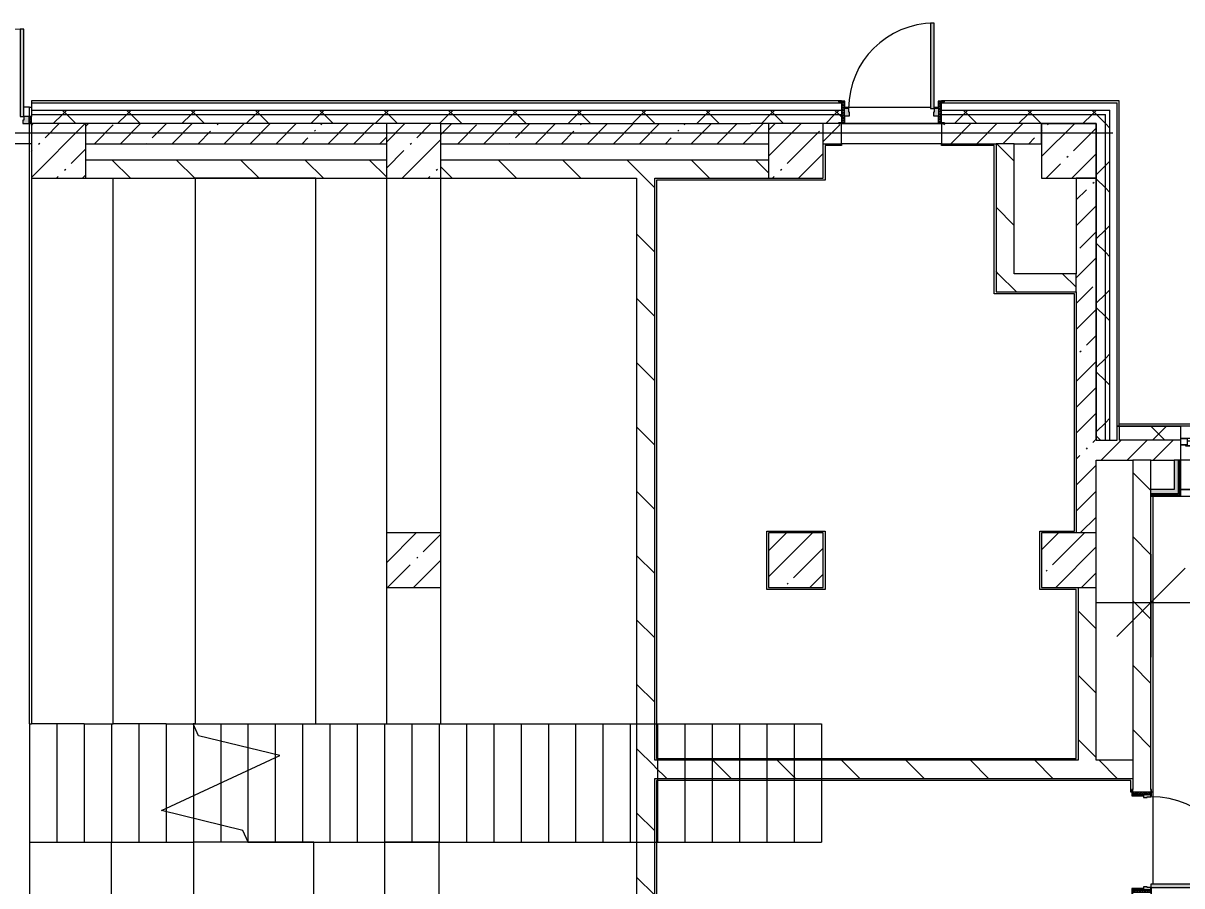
# Model space of a CAD drawing. Header units: millimetres. Extents: x 81459 to 274965, y -8553 to 29000.
# Drawn here: x 169579 to 182309, y 18720 to 28205 of the extents above; entities that cross this region are included whole.
import ezdxf

# ---------------------------------------------------------------- set-up
doc = ezdxf.new("R2010")
doc.units = ezdxf.units.MM
for name, color, linetype, lineweight in [('A-ANNO-DIMS', 7, 'Continuous', 9), ('A-ANNO-DIMS-500', 7, 'Continuous', 9), ('A-GLAZ-3', 7, 'Continuous', 5), ('A-WALL', 7, 'Continuous', 9), ('A-WALL-4', 7, 'Continuous', 5), ('I-WALL-3', 7, 'Continuous', 5), ('S-COLS-1', 7, 'Continuous', 5), ('S-STRS-2', 7, 'Continuous', 5), ('S-STRS-MBND-1', 7, 'Continuous', 5), ('Оси', 7, 'Continuous', 9)]:
    doc.layers.add(name, color=color, linetype=linetype, lineweight=lineweight)
for name, color, linetype, lineweight, true_color in [('A-DOOR-6', 7, 'Continuous', 5, 0xe2e2e2), ('A-DOOR-7', 7, 'Continuous', 5, 0xaaaaaa), ('A-DOOR-FRAM-4', 7, 'Continuous', 5, 0xe2e2e2), ('A-DOOR-FRAM-5', 7, 'Continuous', 5, 0xaaaaaa), ('A-FLOR-2', 7, 'Continuous', 5, 0xaaaaaa), ('I-WALL-1', 7, 'Continuous', 5, 0xe7e7e7), ('I-WALL-2', 7, 'Continuous', 9, 0xe7e7e7)]:
    doc.layers.add(name, color=color, linetype=linetype, lineweight=lineweight, true_color=true_color)
doc.styles.add('ISOCPEUR_1', font='isocpeur.ttf', dxfattribs={"width": 0.9, "height": 1000})
doc.dimstyles.new('ISO-2_0_0_9К_Средний_округл2', dxfattribs={"dimscale": 304.8, "dimtxt": 995.981176, "dimasz": 2.46063, "dimexe": 1.968504, "dimexo": 0, "dimgap": 0, "dimtad": 1, "dimdec": 0, "dimrnd": 10, "dimzin": 0, "dimdsep": 46, "dimtxsty": 'ISOCPEUR_1', "dimblk1": 'OBLIQUE', "dimblk2": 'OBLIQUE', "dimsah": 1, "dimcen": 0.09, "dimdle": 1.968504, "dimazin": 0, "dimtfac": 1, "dimtdec": 4, "dimtix": 1, "dimtmove": 0, "dimatfit": 3, "dimfxl": 1, "dimtvp": 1, "dimtolj": 1, "dimtzin": 0, "dimarcsym": 2})
pattern_1 = [(45, (147759.1, 0), (-285.123, 285.123), []), (45, (148044.2, 0), (-285.123, 285.123), [504.031, -100.806, 16.764, -84.042])]
pattern_2 = [(135, (147759.1, 0), (-353.5534, -353.5534), [])]
pattern_3 = [(45, (147759.1, 0), (-353.5534, 353.5534), []), (135, (147759.1, 0), (-353.5534, -353.5534), [])]
pattern_4 = [(45, (147759.1, 0), (-530.33, 530.33), []), (135, (147759.1, 0), (-530.33, -530.33), [])]

# ---------------------------------------------------------------- blocks, each defined once
blk = doc.blocks.new('BSC_Колонна _Прямоугольная - 600х600-V31-1_7_3_птичка')
at = {"layer": 'S-COLS-1'}
h = blk.add_hatch(dxfattribs=at)
h.set_pattern_fill('FP_58', color=256, style=0, pattern_type=2)
h.set_pattern_definition([(45, (-26110, -26800), (-285.123, 285.123), []), (45, (-25824.88, -26800), (-285.123, 285.123), [504.031, -100.806, 16.764, -84.042])])
h.paths.add_polyline_path([(300, -300), (300, 300), (-300, 300), (-300, -300), (-208, -300)])
for p, q in [((300, 300), (-300, 300)), ((-300, 300), (-300, -300)), ((300, -300), (300, 300)), ((-300, -300), (300, -300))]:
    blk.add_line(p, q, dxfattribs=at)
blk = doc.blocks.new('BSC_Колонна _Прямоугольная - 600х600-V63-1_7_3_птичка')
at = {"layer": 'S-COLS-1'}
h = blk.add_hatch(dxfattribs=at)
h.set_pattern_fill('FP_95', color=256, style=0, pattern_type=2)
h.set_pattern_definition([(45, (-30310, -26800), (-285.123, 285.123), []), (45, (-30024.88, -26800), (-285.123, 285.123), [504.031, -100.806, 16.764, -84.042])])
h.paths.add_polyline_path([(-300, -300), (300, -300), (300, 300), (-300, 300), (-300, 80)])
for p, q in [((300, 300), (-300, 300)), ((-300, 300), (-300, -300)), ((300, -300), (300, 300)), ((-300, -300), (300, -300))]:
    blk.add_line(p, q, dxfattribs=at)
blk = doc.blocks.new('BSC_Колонна _Прямоугольная - 600х600-V87-1_7_3_птичка')
at = {"layer": 'S-COLS-1'}
h = blk.add_hatch(dxfattribs=at)
h.set_pattern_fill('FP_106', color=256, style=0, pattern_type=2)
h.set_pattern_definition([(45, (-22210, -26800), (-285.123, 285.123), []), (45, (-21924.88, -26800), (-285.123, 285.123), [504.031, -100.806, 16.764, -84.042])])
h.paths.add_polyline_path([(-300, -300), (300, -300), (300, 300), (-300, 300), (-300, -100)])
for p, q in [((300, 300), (-300, 300)), ((-300, 300), (-300, -300)), ((300, -300), (300, 300)), ((-300, -300), (300, -300))]:
    blk.add_line(p, q, dxfattribs=at)
blk = doc.blocks.new('120_Окно_СКБ_2Ст - 120_Окно_СКБ_2Ст 3100х2500 _мал_створка слева_-V97-1_7_3_птичка')
at = {"layer": 'A-GLAZ-3'}
for p, q in [((-1550, -127), (-1550, -57)), ((-1550, -57), (-1480, -57)), ((1550, -57), (-1550, -57)), ((-1480, -127), (-1550, -127)), ((-1550, -127), (-1500, -127)), ((-1480, -127), (-1500, -127)), ((-1500, -127), (-1500, -137)), ((-1480, -57), (-1480, -127)), ((650, -87), (-1480, -87)), ((-1480, -87), (-1480, -127)), ((-1430, -137), (-1430, -87)), ((-1430, -107), (600, -107)), ((600, -117), (-1430, -117)), ((600, -137), (600, -87)), ((650, -127), (650, -57)), ((650, -57), (720, -57)), ((650, -127), (650, -87)), ((720, -127), (650, -127)), ((670, -127), (650, -127)), ((670, -127), (700, -127)), ((670, -137), (670, -127)), ((720, -127), (700, -127)), ((700, -127), (700, -137)), ((720, -57), (720, -127)), ((1480, -87), (720, -87)), ((720, -87), (720, -127)), ((770, -137), (770, -87)), ((770, -107), (1430, -107)), ((1430, -117), (770, -117)), ((1430, -137), (1430, -87)), ((1480, -127), (1480, -57)), ((1480, -57), (1550, -57)), ((1480, -127), (1480, -87)), ((1550, -127), (1480, -127)), ((1500, -127), (1480, -127)), ((1500, -127), (1550, -127)), ((1500, -137), (1500, -127)), ((1550, -57), (1550, -127)), ((-1500, -137), (670, -137)), ((670, -137), (-1500, -137)), ((700, -137), (1500, -137)), ((1500, -137), (700, -137))]:
    blk.add_line(p, q, dxfattribs=at)
blk = doc.blocks.new('110_Дверь_СКБ_1Ст_Внутренняя1 - Д-4к_п__1100x2100h_Артистические EI30-23988509-1_7_3_птичка')
at = {"layer": 'A-DOOR-6'}
h = blk.add_hatch(color=256, dxfattribs=at)
h.paths.add_polyline_path([(537.5, 20), (537.5, 100), (512.5, 100), (512.5, 60), (502.5, 60), (502.5, 20), (522.5, 20)])
h.paths.add_polyline_path([(-477.5, 60), (-487.5, 60), (-487.5, 100), (-512.5, 100), (-512.5, 20), (-477.5, 20), (-477.5, 44)])
at = {"layer": 'A-DOOR-7'}
h = blk.add_hatch(dxfattribs=at)
h.set_pattern_fill('FP_91', color=256, style=0, pattern_type=2)
h.set_pattern_definition([(135, (1751.41, 164.685), (-14.14214, -14.14214), []), (225, (1751.41, 164.685), (14.14214, -14.14214), [])])
h.paths.add_polyline_path([(562.5, 100), (537.5, 100), (537.5, -100), (562.5, -100), (562.5, -72.6)])
at = {"layer": 'A-DOOR-FRAM-4'}
for points in [[(512.5, 156.8), (512.5, 1100), (472.5, 1100), (472.5, 100), (512.5, 100), (512.5, 120)], [(-497.5, 100), (-497.5, 108), (-567.5, 108), (-567.5, 100), (-512.5, 100)], [(-497.5, -72.6), (-497.5, 20), (-512.5, 20), (-512.5, -100), (-497.5, -100)], [(592.5, 108), (522.5, 108), (522.5, 100), (592.5, 100)], [(537.5, -100), (537.5, 20), (522.5, 20), (522.5, -100)], [(-497.5, -108), (-497.5, -100), (-567.5, -100), (-567.5, -108), (-512.5, -108)], [(592.5, -100), (522.5, -100), (522.5, -108), (592.5, -108)]]:
    blk.add_hatch(color=256, dxfattribs=at).paths.add_polyline_path(points)
at = {"layer": 'A-DOOR-FRAM-5'}
h = blk.add_hatch(dxfattribs=at)
h.set_pattern_fill('FP_92', color=256, style=0, pattern_type=2)
h.set_pattern_definition([(45, (-371.384, 164.685), (-14.1421, 14.1421), []), (135, (-371.384, 164.685), (-14.1421, -14.1421), [])])
h.paths.add_polyline_path([(-512.5, -100), (-512.5, 100), (-537.5, 100), (-537.5, -100)])
at = {"layer": 'A-DOOR-7'}
for p, q in [((512.5, 1100), (472.5, 1100)), ((472.5, 1100), (472.5, 100)), ((512.5, 100), (512.5, 1100)), ((472.5, 100), (512.5, 100))]:
    blk.add_line(p, q, dxfattribs=at)
blk.add_arc((512.5, 100), 1000, 90, 180, dxfattribs=at)
at = {"layer": 'A-DOOR-FRAM-5'}
for p, q in [((-497.5, 108), (-567.5, 108)), ((-567.5, 108), (-567.5, 100)), ((-567.5, 100), (-497.5, 100)), ((-512.5, 100), (-537.5, 100)), ((-537.5, 100), (-537.5, -100)), ((-487.5, 100), (-512.5, 100)), ((-512.5, 100), (-512.5, 20)), ((-512.5, -100), (-512.5, 100)), ((-497.5, 100), (-512.5, 100)), ((-512.5, 100), (-512.5, 99)), ((-512.5, 99), (-497.5, 99)), ((-512.5, 20), (-477.5, 20)), ((-497.5, 20), (-512.5, 20)), ((-512.5, 20), (-512.5, -100)), ((-497.5, 100), (-497.5, 108)), ((-497.5, 99), (-497.5, 100)), ((-497.5, -100), (-497.5, 20)), ((-487.5, 60), (-487.5, 100)), ((-477.5, 60), (-487.5, 60)), ((-477.5, 20), (-477.5, 60)), ((512.5, 60), (502.5, 60)), ((502.5, 60), (502.5, 20)), ((502.5, 20), (537.5, 20)), ((512.5, 100), (512.5, 60)), ((537.5, 100), (512.5, 100)), ((592.5, 108), (522.5, 108)), ((522.5, 108), (522.5, 100)), ((537.5, 100), (522.5, 100)), ((522.5, 100), (522.5, 99)), ((522.5, 100), (592.5, 100)), ((522.5, 99), (537.5, 99)), ((537.5, 20), (522.5, 20)), ((522.5, 20), (522.5, -100)), ((537.5, 20), (537.5, 100)), ((562.5, 100), (537.5, 100)), ((537.5, 100), (537.5, -100)), ((537.5, 99), (537.5, 100)), ((537.5, -100), (537.5, 20)), ((562.5, -100), (562.5, 100)), ((592.5, 100), (592.5, 108)), ((-497.5, -100), (-567.5, -100)), ((-567.5, -100), (-567.5, -108)), ((-567.5, -108), (-497.5, -108)), ((-537.5, -100), (-512.5, -100)), ((-512.5, -100), (-497.5, -100)), ((-497.5, -108), (-497.5, -100)), ((522.5, -100), (537.5, -100)), ((592.5, -100), (522.5, -100)), ((522.5, -100), (522.5, -108)), ((522.5, -108), (592.5, -108)), ((537.5, -100), (562.5, -100)), ((592.5, -108), (592.5, -100))]:
    blk.add_line(p, q, dxfattribs=at)
blk = doc.blocks.new('Перекрытия 3 - Перекрытия 4-20977624-1_7_3_птичка')
at = {"layer": 'S-STRS-2'}
for p, q in [((21910, 26500), (21910, 20500)), ((22810, 20500), (22810, 26500)), ((25034, 26500), (23710, 26500)), ((23710, 26500), (23710, 20500)), ((25034, 20500), (25034, 26500)), ((25810, 26500), (25810, 22600)), ((26410, 22600), (26410, 26500)), ((25810, 22000), (25810, 20500)), ((26410, 20500), (26410, 22000)), ((22490, 20500), (21910, 20500)), ((23390, 20500), (22810, 20500)), ((23710, 20500), (23687, 20500)), ((23710, 20500), (25034, 20500)), ((25810, 20500), (26410, 20500))]:
    blk.add_line(p, q, dxfattribs=at)
blk = doc.blocks.new('110_Дверь_СКБ_1Ст_Наружная - ДН-2д_л__ Дверь из подвала ЛК _900 мм в свету_ 3300 фрамуга метал-22954314-1_7_3_птичка')
at = {"layer": 'A-DOOR-6'}
h = blk.add_hatch(color=256, dxfattribs=at)
h.paths.add_polyline_path([(-492, 30), (-492, 113), (-562, 113), (-562, 105), (-500, 105), (-500, 30)])
h.paths.add_polyline_path([(540, 30), (540, 105), (601, 105), (601, 113), (532, 113), (532, 30)])
h = blk.add_hatch(color=256, dxfattribs=at)
h.paths.add_polyline_path([(540, -50), (540, 30), (489, 30), (489, -10), (480, -10), (480, -50), (489, -50)])
h.paths.add_polyline_path([(-450, -50), (-440, -50), (-440, -10), (-450, -10), (-450, 30), (-500, 30), (-500, -50)])
h = blk.add_hatch(color=256, dxfattribs=at)
h.paths.add_polyline_path([(-562, -133), (-492, -133), (-492, -50), (-500, -50), (-500, -125), (-562, -125)])
h.paths.add_polyline_path([(601, -133), (601, -125), (540, -125), (540, -50), (532, -50), (532, -133), (570, -133)])
at = {"layer": 'A-DOOR-7'}
h = blk.add_hatch(dxfattribs=at)
h.set_pattern_fill('FP_122', color=256, style=0, pattern_type=2)
h.set_pattern_definition([(135, (1756.41, 179.685), (-14.14214, -14.14214), []), (225, (1756.41, 179.685), (14.14214, -14.14214), [])])
h.paths.add_polyline_path([(570, -125), (570, 105), (540, 105), (540, -125)])
at = {"layer": 'A-DOOR-FRAM-4'}
blk.add_hatch(color=256, dxfattribs=at).paths.add_polyline_path([(450, 30), (489, 30), (489, 970), (450, 970), (450, 45)])
at = {"layer": 'A-DOOR-FRAM-5'}
h = blk.add_hatch(dxfattribs=at)
h.set_pattern_fill('FP_123', color=256, style=0, pattern_type=2)
h.set_pattern_definition([(45, (-366.384, 179.685), (-14.1421, 14.1421), []), (135, (-366.384, 179.685), (-14.1421, -14.1421), [])])
h.paths.add_polyline_path([(-530, -125), (-500, -120), (-500, 105), (-530, 105), (-530, -119)])
at = {"layer": 'A-DOOR-7'}
for p, q in [((489, 970), (450, 970)), ((450, 970), (450, 30)), ((489, 30), (489, 970)), ((-492, 113), (-562, 113)), ((-562, 113), (-562, 105)), ((-562, 105), (-500, 105)), ((-500, 105), (-500, 30)), ((-500, 30), (-492, 30)), ((-492, 30), (-492, 113)), ((450, 30), (489, 30)), ((601, 113), (532, 113)), ((532, 113), (532, 30)), ((532, 30), (540, 30)), ((540, 30), (540, 105)), ((540, 105), (601, 105)), ((601, 105), (601, 113)), ((-562, -125), (-562, -133)), ((-500, -125), (-562, -125)), ((-492, -50), (-500, -50)), ((-500, -50), (-500, -125)), ((-492, -133), (-492, -50)), ((540, -50), (532, -50)), ((532, -50), (532, -133)), ((540, -125), (540, -50)), ((601, -125), (540, -125)), ((601, -133), (601, -125)), ((-562, -133), (-492, -133)), ((532, -133), (601, -133))]:
    blk.add_line(p, q, dxfattribs=at)
blk.add_arc((489, 30), 940, 90, 180, dxfattribs=at)
at = {"layer": 'A-DOOR-FRAM-5'}
for p, q in [((-500, 105), (-530, 105)), ((-530, 105), (-530, -125)), ((-500, -125), (-500, 105)), ((-450, 30), (-500, 30)), ((-500, 30), (-500, -50)), ((-450, -10), (-450, 30)), ((489, 30), (489, -10)), ((540, 30), (489, 30)), ((570, 105), (540, 105)), ((540, 105), (540, -125)), ((540, -50), (540, 30)), ((570, -125), (570, 105)), ((-530, -125), (-500, -125)), ((-500, -50), (-440, -50)), ((-440, -10), (-450, -10)), ((-440, -50), (-440, -10)), ((489, -10), (480, -10)), ((480, -10), (480, -50)), ((480, -50), (540, -50)), ((540, -125), (570, -125))]:
    blk.add_line(p, q, dxfattribs=at)
blk = doc.blocks.new('BSC_Колонна _Прямоугольная - 600х600-V106-1_7_3_птичка')
at = {"layer": 'S-COLS-1'}
h = blk.add_hatch(dxfattribs=at)
h.set_pattern_fill('FP_124', color=256, style=0, pattern_type=2)
h.set_pattern_definition([(45, (-33310, -22300), (-285.123, 285.123), []), (45, (-33024.88, -22300), (-285.123, 285.123), [504.031, -100.806, 16.764, -84.042])])
h.paths.add_polyline_path([(300, -300), (300, 300), (-300, 300), (-300, -300), (100, -300)])
for p, q in [((300, 300), (-300, 300)), ((-300, 300), (-300, -300)), ((300, -300), (300, 300)), ((-300, -300), (300, -300))]:
    blk.add_line(p, q, dxfattribs=at)
blk = doc.blocks.new('BSC_Колонна _Прямоугольная - 600х600-24272014-1_7_3_птичка')
at = {"layer": 'S-COLS-1'}
h = blk.add_hatch(dxfattribs=at)
h.set_pattern_fill('FP_136', color=256, style=0, pattern_type=2)
h.set_pattern_definition([(45, (-26110, -22300), (-285.123, 285.123), []), (45, (-25824.88, -22300), (-285.123, 285.123), [504.031, -100.806, 16.764, -84.042])])
h.paths.add_polyline_path([(-150, -300), (300, -300), (300, 300), (-300, 300), (-300, -300)])
for p, q in [((300, 300), (-300, 300)), ((-300, 300), (-300, -300)), ((300, -300), (300, 300)), ((-300, -300), (300, -300))]:
    blk.add_line(p, q, dxfattribs=at)
blk = doc.blocks.new('BSC_Колонна _Прямоугольная - 600х600-V147-1_7_3_птичка')
at = {"layer": 'S-COLS-1'}
h = blk.add_hatch(dxfattribs=at)
h.set_pattern_fill('FP_163', color=256, style=0, pattern_type=2)
h.set_pattern_definition([(45, (-30310, -22300), (-285.123, 285.123), []), (45, (-30024.88, -22300), (-285.123, 285.123), [504.031, -100.806, 16.764, -84.042])])
h.paths.add_polyline_path([(-300, -300), (300, -300), (300, 300), (-300, 300), (-300, -289)])
for p, q in [((300, 300), (-300, 300)), ((-300, 300), (-300, -300)), ((300, -300), (300, 300)), ((-300, -300), (300, -300))]:
    blk.add_line(p, q, dxfattribs=at)
blk = doc.blocks.new('110_Дверь_СКБ_2Ст_Наружная - ДН-1_л_ Двухстворчатая 1450 х3300 _h_ в свету с верхним остеклением-23567691-1_7_3_птичка')
at = {"layer": 'A-DOOR-6'}
for points in [[(785, -45), (785, 915), (745, 915), (745, -45)], [(-705, -45), (-705, 525), (-745, 525), (-745, -45)]]:
    blk.add_hatch(color=256, dxfattribs=at).paths.add_polyline_path(points)
h = blk.add_hatch(color=256, dxfattribs=at)
h.paths.add_polyline_path([(785, -125), (845, -125), (845, -45), (785, -45), (785, -85), (775, -85), (775, -125)])
h.paths.add_polyline_path([(-805, -125), (-735, -125), (-735, -85), (-745, -85), (-745, -45), (-805, -45), (-805, -51)])
at = {"layer": 'A-DOOR-7'}
h = blk.add_hatch(dxfattribs=at)
h.set_pattern_fill('FP_165', color=256, style=0, pattern_type=2)
h.set_pattern_definition([(135, (1501.41, 189.685), (-14.14214, -14.14214), []), (225, (1501.41, 189.685), (14.14214, -14.14214), [])])
h.paths.add_polyline_path([(845, -125), (870, -125), (870, -45), (845, -45), (845, -85)])
at = {"layer": 'A-DOOR-FRAM-5'}
h = blk.add_hatch(dxfattribs=at)
h.set_pattern_fill('FP_166', color=256, style=0, pattern_type=2)
h.set_pattern_definition([(45, (-621.384, 189.685), (-14.1421, 14.1421), []), (135, (-621.384, 189.685), (-14.1421, -14.1421), [])])
h.paths.add_polyline_path([(-805, -125), (-811, -45), (-830, -51), (-830, -125), (-811, -125)])
at = {"layer": 'A-DOOR-7'}
for p, q in [((785, 915), (745, 915)), ((745, 915), (745, -45)), ((785, -45), (785, 915)), ((-745, 525), (-745, -45)), ((-705, 525), (-745, 525)), ((-705, -45), (-705, 525)), ((-745, -45), (-705, -45)), ((745, -45), (785, -45))]:
    blk.add_line(p, q, dxfattribs=at)
for centre, radius, start, end in [((785, -45), 960, 90, 180), ((-745, -45), 570, 0, 90)]:
    blk.add_arc(centre, radius, start, end, dxfattribs=at)
at = {"layer": 'A-DOOR-FRAM-5'}
for p, q in [((-805, -45), (-830, -45)), ((-830, -45), (-830, -125)), ((-830, -125), (-805, -125)), ((-745, -45), (-805, -45)), ((-805, -45), (-805, -125)), ((-805, -125), (-805, -45)), ((-805, -125), (-735, -125)), ((-745, -85), (-745, -45)), ((-735, -85), (-745, -85)), ((-735, -125), (-735, -85)), ((785, -85), (775, -85)), ((775, -85), (775, -125)), ((775, -125), (845, -125)), ((785, -45), (785, -85)), ((845, -45), (785, -45)), ((845, -125), (845, -45)), ((870, -45), (845, -45)), ((845, -45), (845, -125)), ((845, -125), (870, -125)), ((870, -125), (870, -45))]:
    blk.add_line(p, q, dxfattribs=at)
blk = doc.blocks.new('Перекрытия 2 - Перекрытия 4-32990152-1_7_3_птичка')
at = {"layer": 'S-STRS-2'}
for p, q in [((21910, 19180), (22510, 19180)), ((21910, 19180), (21910, 15200)), ((22810, 19180), (23410, 19180)), ((22810, 15200), (22810, 19180)), ((25034, 19180), (23710, 19180)), ((23710, 19180), (23710, 15200)), ((25034, 15200), (25034, 19180)), ((26410, 19180), (25810, 19180)), ((25810, 19180), (25810, 15200)), ((26410, 18430), (26410, 19180)), ((26410, 15200), (26410, 17830)), ((22810, 15200), (21910, 15200)), ((23710, 15200), (22810, 15200)), ((23710, 15200), (25034, 15200)), ((25810, 15200), (26410, 15200))]:
    blk.add_line(p, q, dxfattribs=at)
blk = doc.blocks.new('Зашивка приборов отопления11 - Зашивка приборов отопления-33278624-1_7_3_птичка')
at = {"layer": 'A-WALL-4'}
for p, q in [((37640, 23400), (34540, 23400)), ((34540, 23079), (37640, 23079)), ((37640, 23079), (34540, 23079)), ((34540, 23004), (37640, 23004))]:
    blk.add_line(p, q, dxfattribs=at)
blk = doc.blocks.new('BSC_Колонна _Прямоугольная - 600х600-V171-1_7_3_птичка')
at = {"layer": 'S-COLS-1'}
for p, q in [((300, 300), (-300, 300)), ((-300, 300), (-300, -300)), ((300, -300), (300, 300)), ((-300, -300), (300, -300))]:
    blk.add_line(p, q, dxfattribs=at)
blk = doc.blocks.new('DIMBLOCK61-1_7_3_птичка')
at = {"layer": 'A-ANNO-DIMS-500'}
for p, q in [((181969, 22367), (181969, 21236)), ((181969, 21836), (181969, 22367)), ((186029, 22367), (186029, 21236)), ((186029, 21836), (186029, 22367)), ((181369, 21836), (186629, 21836))]:
    blk.add_line(p, q, dxfattribs=at)
at = {"layer": 'A-ANNO-DIMS-500', "lineweight": 20}
for p, q in [((181969, 21836), (182344, 22211)), ((186029, 21836), (186404, 22211)), ((181969, 21836), (181594, 21461)), ((186029, 21836), (185654, 21461))]:
    blk.add_line(p, q, dxfattribs=at)
at = {"layer": 'A-ANNO-DIMS-500', "color": 0, "insert": (182687, 23143), "char_height": 1000, "width": 3148.83, "attachment_point": 1, "line_spacing_factor": 1.149209, "style": 'ISOCPEUR_1'}
blk.add_mtext('4060', dxfattribs=at)
blk = doc.blocks.new('_Oblique')
at = {"color": 0, "linetype": 'ByBlock', "lineweight": -2}
blk.add_line((-0.5, -0.5), (0.5, 0.5), dxfattribs=at)

msp = doc.modelspace()

# ---------------------------------------------------------------- hatches: boundary and pattern name
at = {"layer": 'A-WALL-4'}
h = msp.add_hatch(dxfattribs=at)
h.set_pattern_fill('FP_53', color=256, style=0, pattern_type=2)
h.set_pattern_definition(pattern_3)
h.paths.add_polyline_path([(181519.1, 27200), (181519.1, 27250), (179669.1, 27250), (179669.1, 27200), (181479.6, 27200)])
h.paths.add_polyline_path([(167969.1, 27200), (167969.1, 27250), (167369.4, 27250), (167369.4, 27200)])
h.paths.add_polyline_path([(169669.1, 27200), (178569.1, 27200), (178569.1, 27250), (169669.1, 27250), (169669.1, 27210)])
h.paths.add_polyline_path([(165569.4, 27200), (166469.4, 27200), (166469.4, 27250), (165569.4, 27250), (165569.4, 27210)])
h.paths.add_polyline_path([(162869.4, 27200), (162869.4, 27250), (161489.1, 27250), (161489.1, 27200), (162069.1, 27200)])
h.paths.add_polyline_path([(164669.4, 27200), (164669.4, 27250), (163769.4, 27250), (163769.4, 27200), (164358, 27200)])
h = msp.add_hatch(dxfattribs=at)
h.set_pattern_fill('FP_53', color=256, style=0, pattern_type=2)
h.set_pattern_definition(pattern_3)
h.paths.add_polyline_path([(173569.1, 27100), (178537.1, 27102), (178537.1, 27110), (178569.1, 27115.5), (178569.1, 27200), (169669.1, 27200), (169669.1, 27100), (170872.2, 27100)])
h.paths.add_polyline_path([(162519.1, 27100), (162869.4, 27100), (162869.4, 27200), (161489.1, 27200), (161489.1, 27100), (162069.1, 27100)])
h.paths.add_polyline_path([(164669.4, 27100), (164669.4, 27200), (163769.4, 27197.6), (163769.4, 27100)])
h.paths.add_polyline_path([(180769.1, 27100), (181469.1, 27100), (181469.1, 27200), (179669.1, 27200), (179669.1, 27110), (179701.1, 27109.2), (179701.1, 27102), (180268.6, 27100)])
h.paths.add_polyline_path([(165569.4, 27100), (166469.4, 27100), (166469.4, 27200), (165569.4, 27200), (165569.4, 27166.5)])
h.paths.add_polyline_path([(167969.1, 27100), (167969.1, 27200), (167369.4, 27200), (167369.4, 27100)])
h = msp.add_hatch(dxfattribs=at)
h.set_pattern_fill('FP_53', color=256, style=0, pattern_type=2)
h.set_pattern_definition(pattern_3)
h.paths.add_polyline_path([(181519.1, 23620), (181519.1, 27200), (181469.1, 27199.5), (181469.1, 23620)])
h = msp.add_hatch(dxfattribs=at)
h.set_pattern_fill('FP_53', color=256, style=0, pattern_type=2)
h.set_pattern_definition(pattern_3)
h.paths.add_polyline_path([(181469.1, 23620), (181469.1, 27100), (181369.1, 27100), (181369.4, 23620)])
h = msp.add_hatch(dxfattribs=at)
h.set_pattern_fill('FP_53', color=256, style=0, pattern_type=2)
h.set_pattern_definition(pattern_3)
h.paths.add_polyline_path([(181619.1, 23620), (182299.1, 23620), (182299.1, 23769.7), (181619.1, 23769.7), (181619.1, 23628.5)])
h.paths.add_polyline_path([(186241.8, 23620), (186249.1, 23620), (186249.1, 23769.7), (185399.1, 23769.7), (185399.1, 23620), (186228.8, 23620)])
at = {"layer": 'I-WALL-1'}
msp.add_hatch(color=256, dxfattribs=at).paths.add_polyline_path([(182224.1, 23079), (182274.1, 23079), (182274.1, 23400), (182224.1, 23400)])
at = {"layer": 'I-WALL-2'}
msp.add_hatch(color=256, dxfattribs=at).paths.add_polyline_path([(182274.1, 23029), (182274.1, 23079), (181969.1, 23079), (181969.1, 23029), (182224.1, 23029)])
at = {"layer": 'I-WALL-3'}
h = msp.add_hatch(dxfattribs=at)
h.set_pattern_fill('FP_33', color=256, style=0, pattern_type=2)
h.set_pattern_definition(pattern_1)
h.paths.add_polyline_path([(171469.1, 26880), (173569.1, 26880), (173569.1, 27100), (170269.1, 27100), (170269.1, 26880), (170872.2, 26880)])
h = msp.add_hatch(dxfattribs=at)
h.set_pattern_fill('FP_33', color=256, style=0, pattern_type=2)
h.set_pattern_definition(pattern_1)
h.paths.add_polyline_path([(176519.1, 26880), (177569.1, 26880), (177569.1, 27100), (174169.1, 27100), (174169.1, 26880), (176319.1, 26880)])
h = msp.add_hatch(dxfattribs=at)
h.set_pattern_fill('FP_33', color=256, style=0, pattern_type=2)
h.set_pattern_definition(pattern_1)
h.paths.add_polyline_path([(178389.1, 26880), (178569.1, 26880), (178569.1, 27100), (178369.1, 27095.1), (178369.1, 26880)])
h.paths.add_polyline_path([(177769.1, 26880), (177769.1, 27100), (177569.1, 27100), (177569.1, 26880), (177749.1, 26880)])
h.paths.add_polyline_path([(180769.1, 26880), (180769.1, 27100), (179669.1, 27100), (179669.1, 26880), (180468.6, 26880)])
h = msp.add_hatch(dxfattribs=at)
h.set_pattern_fill('FP_63', color=256, style=0, pattern_type=2)
h.set_pattern_definition(pattern_2)
h.paths.add_polyline_path([(180468.6, 25450), (180468.6, 26880), (180268.6, 26880), (180268.6, 25450)])
h = msp.add_hatch(dxfattribs=at)
h.set_pattern_fill('FP_63', color=256, style=0, pattern_type=2)
h.set_pattern_definition(pattern_2)
h.paths.add_polyline_path([(170569.1, 26500), (173569.1, 26500), (173569.1, 26700), (170269.1, 26700), (170269.1, 26500)])
h = msp.add_hatch(dxfattribs=at)
h.set_pattern_fill('FP_63', color=256, style=0, pattern_type=2)
h.set_pattern_definition(pattern_2)
h.paths.add_polyline_path([(177769.1, 26500), (177769.1, 26700), (174169.1, 26700), (174169.1, 26500), (177749.1, 26500)])
h = msp.add_hatch(dxfattribs=at)
h.set_pattern_fill('FP_63', color=256, style=0, pattern_type=2)
h.set_pattern_definition(pattern_2)
h.paths.add_polyline_path([(176449, 15200), (176519.1, 15200), (176519.1, 26500), (176319.1, 26500), (176319.1, 15200)])
h = msp.add_hatch(dxfattribs=at)
h.set_pattern_fill('FP_33', color=256, style=0, pattern_type=2)
h.set_pattern_definition(pattern_1)
h.paths.add_polyline_path([(181149.1, 22600), (181369.1, 22600), (181369.1, 26500), (181149.1, 26500), (181149.1, 23013.1)])
h = msp.add_hatch(dxfattribs=at)
h.set_pattern_fill('FP_63', color=256, style=0, pattern_type=2)
h.set_pattern_definition(pattern_2)
h.paths.add_polyline_path([(181149.1, 25250), (181149.1, 25450), (180268.6, 25450), (180268.6, 25250), (181129.1, 25250)])
h = msp.add_hatch(dxfattribs=at)
h.set_pattern_fill('FP_33', color=256, style=0, pattern_type=2)
h.set_pattern_definition(pattern_1)
h.paths.add_polyline_path([(182025.9, 23400), (182299.1, 23400), (182299.1, 23620), (181369.1, 23619.7), (181369.1, 23400), (181969.1, 23400)])
h.paths.add_polyline_path([(186029.1, 23400), (186249.1, 23400), (186249.1, 23619.7), (186242.1, 23612.7)])
h.paths.add_polyline_path([(186029.1, 23400), (186241.8, 23620), (185399.1, 23619.7), (185399.1, 23400), (185743.8, 23400)])
h = msp.add_hatch(dxfattribs=at)
h.set_pattern_fill('FP_63', color=256, style=0, pattern_type=2)
h.set_pattern_definition(pattern_2)
h.paths.add_polyline_path([(181889.1, 17850), (181969.1, 17850), (181969.1, 18650), (181769.1, 18650), (181769.1, 17850)])
h.paths.add_polyline_path([(181969.1, 19750), (181969.1, 23400), (181769.1, 23400), (181769.1, 19750)])
h = msp.add_hatch(dxfattribs=at)
h.set_pattern_fill('FP_169', color=256, style=0, pattern_type=2)
h.set_pattern_definition(pattern_4)
h.paths.add_polyline_path([(182274.1, 23016.5), (182286.6, 23016.5), (182286.6, 23029), (181969.1, 23029), (181969.1, 23016.5), (182224.1, 23016.5)])
h = msp.add_hatch(dxfattribs=at)
h.set_pattern_fill('FP_169', color=256, style=0, pattern_type=2)
h.set_pattern_definition(pattern_4)
h.paths.add_polyline_path([(182274.1, 23004), (182299.1, 23004), (182299.1, 23016.5), (181969.1, 23016.5), (181969.1, 23004), (182224.1, 23004)])
h = msp.add_hatch(dxfattribs=at)
h.set_pattern_fill('FP_63', color=256, style=0, pattern_type=2)
h.set_pattern_definition(pattern_2)
h.paths.add_polyline_path([(181369.1, 20100), (181369.1, 22000), (181169.1, 22000), (181169.1, 20100)])
h = msp.add_hatch(dxfattribs=at)
h.set_pattern_fill('FP_63', color=256, style=0, pattern_type=2)
h.set_pattern_definition(pattern_2)
h.paths.add_polyline_path([(181149.1, 19900), (181769.1, 19900), (181769.1, 20100), (176519.1, 20100), (176521.9, 19900), (180166.9, 19900)])
at = {"layer": 'S-COLS-1'}
h = msp.add_hatch(dxfattribs=at)
h.set_pattern_fill('FP_33', color=256, style=0, pattern_type=2)
h.set_pattern_definition(pattern_1)
h.paths.add_polyline_path([(180769.1, 26500), (181369.1, 26500), (181369.1, 27100), (180769.1, 27100), (180769.1, 26677.6)])

# ---------------------------------------------------------------- linework, layer by layer
at = {"layer": 'A-FLOR-2'}
for p, q in [((169649.1, 27280), (169584.1, 27280)), ((169649.1, 27180), (169649.1, 27280)), ((169649.1, 20500), (169649.1, 27100)), ((178569.1, 26880), (178569.1, 26860)), ((179669.1, 26860), (179669.1, 26880)), ((178569.1, 26860), (178389.1, 26860)), ((178389.1, 26860), (178389.1, 26480)), ((180248.6, 26860), (179669.1, 26860)), ((180248.6, 25230), (180248.6, 26860)), ((178389.1, 26480), (176539.1, 26480)), ((176539.1, 26480), (176539.1, 20120)), ((181129.1, 25230), (180248.6, 25230)), ((181129.1, 22620), (181129.1, 25230)), ((181989.1, 23004), (181989.1, 18740)), ((177749.1, 21980), (177749.1, 22620)), ((177749.1, 22620), (178389.1, 22620)), ((178389.1, 22620), (178389.1, 21980)), ((180749.1, 21980), (180749.1, 22620)), ((180749.1, 22620), (181129.1, 22620)), ((178389.1, 21980), (177749.1, 21980)), ((181149.1, 21980), (180749.1, 21980)), ((181149.1, 20120), (181149.1, 21980)), ((176539.1, 20120), (181149.1, 20120)), ((181749.1, 19880), (176539.1, 19880)), ((176539.1, 19880), (176539.1, 15220)), ((181749.1, 19750), (181749.1, 19880)), ((181761.1, 19750), (181749.1, 19750)), ((181989.1, 19750), (181977.1, 19750))]:
    msp.add_line(p, q, dxfattribs=at)
at = {"layer": 'A-WALL'}
for p, q in [((169669.1, 27330), (178569.1, 27330)), ((169669.1, 27250), (178569.1, 27250)), ((179669.1, 27330), (181599.1, 27330)), ((179669.1, 27250), (181519.1, 27250)), ((181519.1, 23620), (181519.1, 27250)), ((181599.1, 23620), (181599.1, 27330)), ((169669.1, 27200), (178569.1, 27200)), ((179669.1, 27200), (181469.1, 27200)), ((181469.1, 23620), (181469.1, 27200)), ((177769.1, 27100), (177569.1, 27100)), ((178569.1, 27100), (178369.1, 27100)), ((180769.1, 27100), (179669.1, 27100)), ((180468.6, 26880), (180268.6, 26880)), ((181149.1, 25250), (181149.1, 25450)), ((182299.1, 23772.7), (181599.1, 23772.7)), ((182299.1, 23769.7), (181599.1, 23769.7)), ((181619.1, 23777.7), (181619.1, 23772.7)), ((181619.1, 23769.7), (181619.1, 23620)), ((181369.1, 23620), (181599.1, 23620)), ((182299.1, 23620), (181619.1, 23620)), ((181969.1, 23400), (181769.1, 23400)), ((182299.1, 23400), (182224.1, 23400)), ((182274.1, 23029), (182274.1, 23400)), ((182286.6, 23016.5), (182286.6, 23400)), ((182274.1, 23029), (181969.1, 23029)), ((182286.6, 23016.5), (181969.1, 23016.5))]:
    msp.add_line(p, q, dxfattribs=at)
at = {"layer": 'A-WALL-4'}
for p, q in [((169649.1, 27280), (169669.1, 27280)), ((178569.1, 27350), (169669.1, 27350)), ((169669.1, 27350), (169669.1, 27180)), ((178607.1, 27280), (179549.1, 27280)), ((179589.1, 27280), (179631.1, 27280)), ((181619.1, 27350), (179669.1, 27350)), ((181619.1, 23777.7), (181619.1, 27350)), ((173569.1, 27100), (173569.1, 27100)), ((174169.1, 27100), (177569.1, 27100)), ((179669.1, 27100), (178569.1, 27100)), ((180769.1, 27100), (181369.1, 27100)), ((181369.1, 27100), (181369.1, 23620)), ((181619, 23799.7), (187884.1, 23799.7)), ((181619.1, 23777.7), (187769.1, 23777.7)), ((182299.1, 23620), (182299.1, 23777.7))]:
    msp.add_line(p, q, dxfattribs=at)
at = {"layer": 'I-WALL-3'}
for p, q in [((173569.1, 27100), (170269.1, 27100)), ((178569.1, 26880), (178569.1, 27100)), ((178569.1, 27100), (179669.1, 27100)), ((179669.1, 27100), (179669.1, 26880)), ((180769.1, 26880), (180769.1, 27100)), ((169669.1, 26880), (167969.5, 26880)), ((170269.1, 26880), (173569.1, 26880)), ((174169.1, 26880), (177769.1, 26880)), ((178369.1, 26880), (178569.1, 26880)), ((179669.1, 26880), (178569.1, 26880)), ((179669.1, 26880), (180268.6, 26880)), ((180268.6, 26880), (180268.6, 25250)), ((180468.6, 26880), (180769.1, 26880)), ((180468.6, 25450), (180468.6, 26880)), ((173569.1, 26700), (170269.1, 26700)), ((177769.1, 26700), (174169.1, 26700)), ((170269.1, 26500), (173569.1, 26500)), ((174169.1, 26500), (176319.1, 26500)), ((176319.1, 26500), (176319.1, 15200)), ((176519.1, 20100), (176519.1, 26500)), ((176519.1, 26500), (177769.1, 26500)), ((181149.1, 26500), (181149.1, 25450)), ((181369.1, 26500), (181149.1, 26500)), ((181369.1, 23620), (181369.1, 26500)), ((181149.1, 25450), (180468.6, 25450)), ((180268.6, 25250), (181149.1, 25250)), ((181149.1, 25250), (181149.1, 22600)), ((182299.1, 23004), (182299.1, 23620)), ((181369.1, 22600), (181369.1, 23400)), ((181369.1, 23400), (181769.1, 23400)), ((181769.1, 23400), (181769.1, 19780)), ((181969.1, 23400), (182224.1, 23400)), ((181969.1, 19780), (181969.1, 23400)), ((182224.1, 23400), (182224.1, 23079)), ((182319.1, 23400), (182299.1, 23400)), ((182224.1, 23079), (181969.1, 23079)), ((181969.1, 23004), (182299.1, 23004)), ((181169.1, 22000), (181169.1, 20100)), ((181369.1, 20100), (181369.1, 22000)), ((181169.1, 20100), (176519.1, 20100)), ((181769.1, 20100), (181369.1, 20100)), ((176519.1, 15200), (176519.1, 19900)), ((176519.1, 19900), (181769.1, 19900))]:
    msp.add_line(p, q, dxfattribs=at)
at = {"layer": 'S-COLS-1'}
for p, q in [((181369.1, 27100), (180769.1, 27100)), ((180769.1, 27100), (180769.1, 26500)), ((181369.1, 26500), (181369.1, 27100)), ((180769.1, 26500), (181369.1, 26500))]:
    msp.add_line(p, q, dxfattribs=at)
at = {"layer": 'S-STRS-2'}
for p, q in [((169649.1, 20500), (169649.1, 19200)), ((169649.1, 20500), (169669.1, 20500)), ((169649.1, 20500), (169649.1, 19200)), ((169949.1, 20500), (169949.1, 19200)), ((169949.1, 20500), (169949.1, 19200)), ((170249.1, 20500), (170549.1, 20500)), ((170249.1, 20500), (170249.1, 19200)), ((170249.1, 20500), (170249.1, 19200)), ((170549.1, 20500), (170569.1, 20500)), ((170549.1, 20500), (170549.1, 19200)), ((170549.1, 20500), (170549.1, 19200)), ((170849.1, 20500), (170849.1, 19200)), ((170849.1, 20500), (170849.1, 19200)), ((171149.1, 20500), (171446, 20500)), ((171149.1, 20500), (171149.1, 19570.2)), ((171149.1, 20500), (171149.1, 19570.2)), ((171449.1, 20493.4), (171449.1, 19710.1)), ((171449.1, 20493.4), (171449.1, 19710.1)), ((171749.1, 20311.1), (171749.1, 19850)), ((171749.1, 20311.1), (171749.1, 19850)), ((172049.1, 20238.2), (172049.1, 19989.9)), ((172049.1, 20238.2), (172049.1, 19989.9)), ((172349.1, 20165.3), (172349.1, 20129.8)), ((172349.1, 20165.3), (172349.1, 20129.8)), ((171149.1, 19534.7), (171149.1, 19200)), ((171149.1, 19534.7), (171149.1, 19200)), ((171449.1, 19461.8), (171449.1, 19200)), ((171449.1, 19461.8), (171449.1, 19200)), ((171749.1, 19388.9), (171749.1, 19200)), ((171749.1, 19388.9), (171749.1, 19200)), ((170249.1, 19200), (170549.1, 19200)), ((171149.1, 19200), (171449.1, 19200)), ((172049.1, 19206.6), (172049.1, 19200)), ((172049.1, 19206.6), (172049.1, 19200)), ((172049.1, 19200), (172052.2, 19200))]:
    msp.add_line(p, q, dxfattribs=at)
at = {"layer": 'S-STRS-MBND-1'}
for p, q in [((171446, 20500), (171469.1, 20500)), ((171506.6, 20370), (171446, 20500)), ((171449.1, 20500), (171449.1, 20493.4)), ((171449.1, 20500), (171449.1, 20493.4)), ((171749.1, 20500), (171749.1, 20311.1)), ((171749.1, 20500), (171749.1, 20311.1)), ((171920.5, 20500), (178349.1, 20500)), ((172049.1, 20500), (172049.1, 20238.2)), ((172049.1, 20500), (172049.1, 20238.2)), ((172349.1, 20500), (172349.1, 20165.3)), ((172349.1, 20500), (172349.1, 20165.3)), ((172649.1, 20500), (172649.1, 19200)), ((172649.1, 20500), (172649.1, 19200)), ((172949.1, 20500), (172949.1, 19200)), ((172949.1, 20500), (172949.1, 19200)), ((173249.1, 20500), (173249.1, 19200)), ((173249.1, 20500), (173249.1, 19200)), ((173549.1, 20500), (173549.1, 19200)), ((173549.1, 20500), (173549.1, 19200)), ((173849.1, 20500), (173849.1, 19200)), ((173849.1, 20500), (173849.1, 19200)), ((174149.1, 20500), (174149.1, 19200)), ((174149.1, 20500), (174149.1, 19200)), ((174449.1, 20500), (174449.1, 19200)), ((174449.1, 20500), (174449.1, 19200)), ((174749.1, 20500), (174749.1, 19200)), ((174749.1, 20500), (174749.1, 19200)), ((175049.1, 20500), (175049.1, 19200)), ((175049.1, 20500), (175049.1, 19200)), ((175349.1, 20500), (175349.1, 19200)), ((175349.1, 20500), (175349.1, 19200)), ((175649.1, 20500), (175649.1, 19200)), ((175649.1, 20500), (175649.1, 19200)), ((175949.1, 20500), (175949.1, 19200)), ((175949.1, 20500), (175949.1, 19200)), ((176249.1, 20500), (176249.1, 19200)), ((176249.1, 20500), (176249.1, 19200)), ((176549.1, 20500), (176549.1, 19200)), ((176549.1, 20500), (176549.1, 19200)), ((176849.1, 20500), (176849.1, 19200)), ((176849.1, 20500), (176849.1, 19200)), ((177149.1, 20500), (177149.1, 19200)), ((177149.1, 20500), (177149.1, 19200)), ((177449.1, 20500), (177449.1, 19200)), ((177449.1, 20500), (177449.1, 19200)), ((177749.1, 20500), (177749.1, 19200)), ((177749.1, 20500), (177749.1, 19200)), ((178049.1, 20500), (178049.1, 19200)), ((178049.1, 20500), (178049.1, 19200)), ((178349.1, 20500), (178349.1, 19200)), ((172399.1, 20153.1), (171506.6, 20370)), ((171099.1, 19546.9), (172399.1, 20153.1)), ((172349.1, 20129.8), (172349.1, 19200)), ((172349.1, 20129.8), (172349.1, 19200)), ((172049.1, 19989.9), (172049.1, 19206.6)), ((172049.1, 19989.9), (172049.1, 19206.6)), ((171749.1, 19850), (171749.1, 19388.9)), ((171749.1, 19850), (171749.1, 19388.9)), ((171449.1, 19710.1), (171449.1, 19461.8)), ((171449.1, 19710.1), (171449.1, 19461.8)), ((171991.6, 19330), (171099.1, 19546.9)), ((171149.1, 19570.2), (171149.1, 19534.7)), ((171149.1, 19570.2), (171149.1, 19534.7)), ((172052.2, 19200), (171991.6, 19330)), ((172052.2, 19200), (178349.1, 19200))]:
    msp.add_line(p, q, dxfattribs=at)
at = {"layer": 'Оси'}
msp.add_line((169049.6, 27000), (181549.6, 27000), dxfattribs=at)

# ---------------------------------------------------------------- block references
at = {"layer": 'A-DOOR-7'}
for name, p in [('110_Дверь_СКБ_2Ст_Наружная - ДН-1_л_ Двухстворчатая 1450 х3300 _h_ в свету с верхним остеклением-23567691-1_7_3_птичка', (168799.6, 27225)), ('110_Дверь_СКБ_1Ст_Наружная - ДН-2д_л__ Дверь из подвала ЛК _900 мм в свету_ 3300 фрамуга метал-22954314-1_7_3_птичка', (179099.6, 27235))]:
    msp.add_blockref(name, p, dxfattribs=at)
at = {"layer": 'A-DOOR-7', "rotation": 269.9999999999999}
msp.add_blockref('110_Дверь_СКБ_1Ст_Внутренняя1 - Д-4к_п__1100x2100h_Артистические EI30-23988509-1_7_3_птичка', (181869.1, 19212.5), dxfattribs=at)
at = {"layer": 'A-GLAZ-3'}
msp.add_blockref('120_Окно_СКБ_2Ст - 120_Окно_СКБ_2Ст 3100х2500 _мал_створка слева_-V97-1_7_3_птичка', (183849.1, 23694.7), dxfattribs=at)
at = {"layer": 'A-WALL-4'}
msp.add_blockref('Зашивка приборов отопления11 - Зашивка приборов отопления-33278624-1_7_3_птичка', (147759.1, 0), dxfattribs=at)
at = {"layer": 'S-COLS-1'}
for name, p in [('BSC_Колонна _Прямоугольная - 600х600-V87-1_7_3_птичка', (169969.1, 26800)), ('BSC_Колонна _Прямоугольная - 600х600-V31-1_7_3_птичка', (173869.1, 26800)), ('BSC_Колонна _Прямоугольная - 600х600-V63-1_7_3_птичка', (178069.1, 26800)), ('BSC_Колонна _Прямоугольная - 600х600-24272014-1_7_3_птичка', (173869.1, 22300)), ('BSC_Колонна _Прямоугольная - 600х600-V147-1_7_3_птичка', (178069.1, 22300)), ('BSC_Колонна _Прямоугольная - 600х600-V171-1_7_3_птичка', (178069.1, 22300)), ('BSC_Колонна _Прямоугольная - 600х600-V106-1_7_3_птичка', (181069.1, 22300))]:
    msp.add_blockref(name, p, dxfattribs=at)
at = {"layer": 'S-STRS-2'}
for name, p in [('Перекрытия 3 - Перекрытия 4-20977624-1_7_3_птичка', (147759.1, 0)), ('Перекрытия 2 - Перекрытия 4-32990152-1_7_3_птичка', (147739.1, 20))]:
    msp.add_blockref(name, p, dxfattribs=at)

# ---------------------------------------------------------------- dimensions: what is measured, and where the dimension line sits
at = {"layer": 'A-ANNO-DIMS'}
dim = msp.add_linear_dim(base=(186029.1, 21836.4), p1=(181969.1, 22366.8), p2=(186029.1, 22366.8), dimstyle='ISO-2_0_0_9К_Средний_округл2', override={"dimpost": '<>', "dimfxl": 4060}, dxfattribs=at)
dim.commit()
dim.dimension.update_dxf_attribs({"geometry": 'DIMBLOCK61-1_7_3_птичка', "text_midpoint": (183999.1, 22336.4)})

doc.saveas('drawing.dxf')
